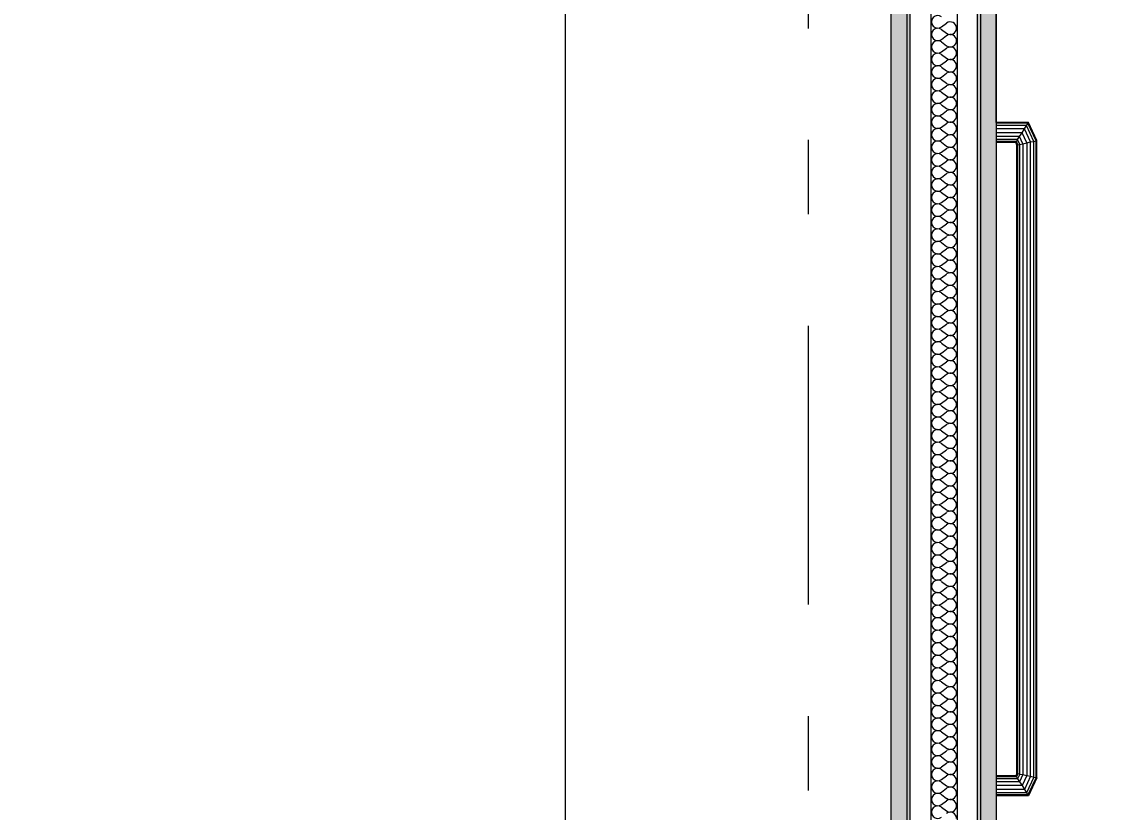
# Model space of a CAD drawing. Header units: millimetres. Extents: x -48147 to 1417267, y -496296 to 18123.
# Drawn here: x 1379785 to 1380822, y -478438 to -477688 of the extents above; entities that cross this region are included whole.
import ezdxf
from ezdxf.enums import TextEntityAlignment as Align

# ---------------------------------------------------------------- set-up
doc = ezdxf.new("R2010")
doc.units = ezdxf.units.MM
doc.header["$MEASUREMENT"] = 0
doc.linetypes.add('Double Dashed', pattern=[546.805537, 264.583325, -105.833328, 70.555556, -105.833328])
doc.linetypes.add('Wipeout_Contour', pattern=[1000, 0, -1000])
for name, color, linetype in [('New_A-15-MG_Structural_Grid_Phase_2', 7, 'Continuous'), ('New_A-25-M_Wall_Int', 7, 'Continuous'), ('New_A-95-D_1_20', 7, 'Continuous'), ('New_ArchiCAD Doors', 7, 'Continuous')]:
    doc.layers.add(name, color=color, linetype=linetype)
doc.layers.add('New_A-15-MG_Structural_Grid_Phase_2_Pen_No__222', color=7, linetype='Continuous', lineweight=13, true_color=0x65af33)
doc.layers.add('New_A-25-M_Wall_Int_Pen_No__107', color=7, linetype='Continuous', lineweight=15, true_color=0xa6a6a6)
for name, color, linetype, lineweight in [('New_A-25-M_Wall_Int_Pen_No__1', 7, 'Continuous', 13), ('New_A-25-M_Wall_Int_Pen_No__87', 8, 'Continuous', 20), ('New_A-95-D_1_20_Pen_No__1', 7, 'Continuous', 13), ('New_ArchiCAD Doors_Pen_No__93', 8, 'Continuous', 13)]:
    doc.layers.add(name, color=color, linetype=linetype, lineweight=lineweight)
doc.styles.add('GENERATED_STYLE_1', font='')
doc.styles.add('GENERATED_STYLE_2', font='')
doc.styles.get('GENERATED_STYLE_1').set_extended_font_data('Arial')
doc.styles.get('GENERATED_STYLE_2').set_extended_font_data('Swis721 BT')
doc.dimstyles.new('GENERATED_STYLE__4', dxfattribs={"dimtxt": 125, "dimasz": 47.5, "dimexe": 0.18, "dimexo": 50, "dimgap": 0.09, "dimtad": 1, "dimdec": 0, "dimzin": 0, "dimdsep": 46, "dimtxsty": 'GENERATED_STYLE_1', "dimblk": 'ARROWHEAD_2', "dimblk1": 'ARROWHEAD_2', "dimblk2": 'ARROWHEAD_2', "dimcen": 0.09, "dimclrd": 7, "dimclre": 7, "dimclrt": 7, "dimadec": 0, "dimazin": 0, "dimtfac": 1, "dimtdec": 4, "dimtmove": 0, "dimatfit": 3, "dimfxl": 1, "dimtolj": 1, "dimtzin": 0, "dimarcsym": 0})

# ---------------------------------------------------------------- blocks, each defined once
blk = doc.blocks.new('Section Elem_383_2', base_point=(1376122.5, -491272.8))
at = {"color": 254, "linetype": 'Wipeout_Contour', "lineweight": 0, "ltscale": 5824102.288806768}
blk.add_wipeout([(1380301.1, -476147.8), (1370604.6, -476147.8), (1370604.6, -479122.8), (1380301.1, -479122.8)], dxfattribs=at).dxf.layer = 'New_A-25-M_Wall_Int'
blk = doc.blocks.new('Section Elem_398_2', base_point=(1376122.5, -491272.8))
at = {"color": 254, "linetype": 'Wipeout_Contour', "lineweight": 0, "ltscale": 5843006.77766928}
blk.add_wipeout([(1380610.4, -476147.8), (1380301.1, -476147.8), (1380301.1, -479122.8), (1380610.4, -479122.8)], dxfattribs=at).dxf.layer = 'New_A-25-M_Wall_Int'
at = {"layer": 'New_A-25-M_Wall_Int_Pen_No__87', "linetype": 'Continuous'}
blk.add_line((1380301.1, -476147.8), (1380301.1, -479122.8), dxfattribs=at)
blk = doc.blocks.new('Section Elem_399_2', base_point=(1376122.5, -491272.8))
at = {"layer": 'New_A-25-M_Wall_Int_Pen_No__87', "linetype": 'Continuous'}
blk.add_line((1380710.4, -477783.8), (1380710.4, -476664.8), dxfattribs=at)
blk = doc.blocks.new('Section Elem_400_2', base_point=(1376122.5, -491272.8))
at = {"color": 254, "linetype": 'Wipeout_Contour', "lineweight": 0, "ltscale": 5845054.18034246}
blk.add_wipeout([(1380710.4, -478422.8), (1380741, -478422.8), (1380740.5, -478422), (1380710.4, -478422)], dxfattribs=at).dxf.layer = 'New_ArchiCAD Doors'
at = {"color": 254, "linetype": 'Wipeout_Contour', "lineweight": 0, "ltscale": 5845043.997539316}
blk.add_wipeout([(1380710.4, -478419.9), (1380739.2, -478419.9), (1380737.2, -478416.8), (1380710.4, -478416.8)], dxfattribs=at).dxf.layer = 'New_ArchiCAD Doors'
at = {"color": 254, "linetype": 'Wipeout_Contour', "lineweight": 0, "ltscale": 5845050.554614793}
blk.add_wipeout([(1380710.4, -478422), (1380740.5, -478422), (1380739.2, -478419.9), (1380710.4, -478419.9)], dxfattribs=at).dxf.layer = 'New_ArchiCAD Doors'
at = {"color": 254, "linetype": 'Wipeout_Contour', "lineweight": 0, "ltscale": 5845109.822037778}
blk.add_wipeout([(1380740.5, -478422), (1380748.3, -478405.5), (1380746.1, -478405), (1380739.2, -478419.9)], dxfattribs=at).dxf.layer = 'New_ArchiCAD Doors'
at = {"color": 254, "linetype": 'Wipeout_Contour', "lineweight": 0, "ltscale": 5845115.451875661}
blk.add_wipeout([(1380741, -478422.8), (1380749, -478405.6), (1380748.3, -478405.5), (1380740.5, -478422)], dxfattribs=at).dxf.layer = 'New_ArchiCAD Doors'
at = {"color": 254, "linetype": 'Wipeout_Contour', "lineweight": 0, "ltscale": 5845035.508877593}
blk.add_wipeout([(1380710.4, -478416.8), (1380737.2, -478416.8), (1380734.9, -478413.1), (1380710.4, -478413.1)], dxfattribs=at).dxf.layer = 'New_ArchiCAD Doors'
at = {"color": 254, "linetype": 'Wipeout_Contour', "lineweight": 0, "ltscale": 5845099.64966078}
blk.add_wipeout([(1380739.2, -478419.9), (1380746.1, -478405), (1380743, -478404.3), (1380737.2, -478416.8)], dxfattribs=at).dxf.layer = 'New_ArchiCAD Doors'
at = {"layer": 'New_ArchiCAD Doors_Pen_No__93', "linetype": 'Continuous'}
for p, q in [((1380740.5, -478422), (1380710.4, -478422)), ((1380741, -478422.8), (1380710.4, -478422.8)), ((1380740.5, -478422), (1380741, -478422.8))]:
    blk.add_line(p, q, dxfattribs=at)
at = {"color": 254, "linetype": 'Wipeout_Contour', "lineweight": 0, "ltscale": 5845086.488831727}
blk.add_wipeout([(1380737.2, -478416.8), (1380743, -478404.3), (1380739.4, -478403.5), (1380734.9, -478413.1)], dxfattribs=at).dxf.layer = 'New_ArchiCAD Doors'
at = {"layer": 'New_ArchiCAD Doors_Pen_No__93', "linetype": 'Continuous'}
for q in [(1380710.4, -478419.9), (1380740.5, -478422)]:
    blk.add_line((1380739.2, -478419.9), q, dxfattribs=at)
at = {"color": 254, "linetype": 'Wipeout_Contour', "lineweight": 0, "ltscale": 5844718.203062331}
blk.add_wipeout([(1380746.1, -478405), (1380748.3, -478405.5), (1380748.3, -477801.2), (1380746.1, -477801.7)], dxfattribs=at).dxf.layer = 'New_ArchiCAD Doors'
at = {"color": 254, "linetype": 'Wipeout_Contour', "lineweight": 0, "ltscale": 5845012.117858147}
blk.add_wipeout([(1380710.4, -478406.7), (1380730.7, -478406.7), (1380729.5, -478404.7), (1380710.4, -478404.7)], dxfattribs=at).dxf.layer = 'New_ArchiCAD Doors'
at = {"color": 254, "linetype": 'Wipeout_Contour', "lineweight": 0, "ltscale": 5844723.695810393}
blk.add_wipeout([(1380749, -478405.6), (1380749, -477801), (1380748.3, -477801.2), (1380748.3, -478405.5)], dxfattribs=at).dxf.layer = 'New_ArchiCAD Doors'
at = {"color": 254, "linetype": 'Wipeout_Contour', "lineweight": 0, "ltscale": 5845050.305662552}
blk.add_wipeout([(1380730.7, -478406.7), (1380732.9, -478402.1), (1380730.9, -478401.6), (1380729.5, -478404.7)], dxfattribs=at).dxf.layer = 'New_ArchiCAD Doors'
at = {"color": 254, "linetype": 'Wipeout_Contour', "lineweight": 0, "ltscale": 5845072.346436669}
blk.add_wipeout([(1380734.9, -478413.1), (1380739.4, -478403.5), (1380735.7, -478402.7), (1380732.6, -478409.5)], dxfattribs=at).dxf.layer = 'New_ArchiCAD Doors'
at = {"color": 254, "linetype": 'Wipeout_Contour', "lineweight": 0, "ltscale": 5845008.514551919}
blk.add_wipeout([(1380710.4, -478404.7), (1380729.5, -478404.7), (1380728.9, -478403.8), (1380710.4, -478403.8)], dxfattribs=at).dxf.layer = 'New_ArchiCAD Doors'
at = {"color": 254, "linetype": 'Wipeout_Contour', "lineweight": 0, "ltscale": 5845044.755321644}
blk.add_wipeout([(1380728.9, -478403.8), (1380729.5, -478404.7), (1380730.9, -478401.6), (1380730, -478401.4)], dxfattribs=at).dxf.layer = 'New_ArchiCAD Doors'
at = {"color": 254, "linetype": 'Wipeout_Contour', "lineweight": 0, "ltscale": 5844655.003450796}
blk.add_wipeout([(1380730.9, -478401.6), (1380730.9, -477805), (1380730, -477805.2), (1380730, -478401.4)], dxfattribs=at).dxf.layer = 'New_ArchiCAD Doors'
at = {"color": 254, "linetype": 'Wipeout_Contour', "lineweight": 0, "ltscale": 5845026.379873193}
blk.add_wipeout([(1380710.4, -478413.1), (1380734.9, -478413.1), (1380732.6, -478409.5), (1380710.4, -478409.5)], dxfattribs=at).dxf.layer = 'New_ArchiCAD Doors'
at = {"layer": 'New_ArchiCAD Doors_Pen_No__93', "linetype": 'Continuous'}
for q in [(1380710.4, -478416.8), (1380739.2, -478419.9)]:
    blk.add_line((1380737.2, -478416.8), q, dxfattribs=at)
at = {"color": 254, "linetype": 'Wipeout_Contour', "lineweight": 0, "ltscale": 5845018.222212931}
blk.add_wipeout([(1380710.4, -478409.5), (1380732.6, -478409.5), (1380730.7, -478406.7), (1380710.4, -478406.7)], dxfattribs=at).dxf.layer = 'New_ArchiCAD Doors'
at = {"color": 254, "linetype": 'Wipeout_Contour', "lineweight": 0, "ltscale": 5844660.374920475}
blk.add_wipeout([(1380732.9, -478402.1), (1380732.9, -477804.6), (1380730.9, -477805), (1380730.9, -478401.6)], dxfattribs=at).dxf.layer = 'New_ArchiCAD Doors'
at = {"color": 254, "linetype": 'Wipeout_Contour', "lineweight": 0, "ltscale": 5844260.73058915}
blk.add_wipeout([(1380728.9, -477802.8), (1380730, -477805.2), (1380730.9, -477805), (1380729.5, -477802)], dxfattribs=at).dxf.layer = 'New_ArchiCAD Doors'
at = {"color": 254, "linetype": 'Wipeout_Contour', "lineweight": 0, "ltscale": 5845059.731430252}
blk.add_wipeout([(1380732.6, -478409.5), (1380735.7, -478402.7), (1380732.9, -478402.1), (1380730.7, -478406.7)], dxfattribs=at).dxf.layer = 'New_ArchiCAD Doors'
at = {"layer": 'New_ArchiCAD Doors_Pen_No__93', "linetype": 'Continuous'}
for p, q in [((1380732.6, -478409.5), (1380710.4, -478409.5)), ((1380734.9, -478413.1), (1380710.4, -478413.1)), ((1380732.6, -478409.5), (1380734.9, -478413.1)), ((1380734.9, -478413.1), (1380737.2, -478416.8))]:
    blk.add_line(p, q, dxfattribs=at)
at = {"color": 254, "linetype": 'Wipeout_Contour', "lineweight": 0, "ltscale": 5844220.770478221}
blk.add_wipeout([(1380710.4, -477802.8), (1380728.9, -477802.8), (1380729.5, -477802), (1380710.4, -477802)], dxfattribs=at).dxf.layer = 'New_ArchiCAD Doors'
at = {"color": 254, "linetype": 'Wipeout_Contour', "lineweight": 0, "ltscale": 5844220.654212737}
blk.add_wipeout([(1380710.4, -477802), (1380729.5, -477802), (1380730.7, -477800), (1380710.4, -477800)], dxfattribs=at).dxf.layer = 'New_ArchiCAD Doors'
at = {"color": 254, "linetype": 'Wipeout_Contour', "lineweight": 0, "ltscale": 5844669.52641438}
blk.add_wipeout([(1380735.7, -478402.7), (1380735.7, -477804), (1380732.9, -477804.6), (1380732.9, -478402.1)], dxfattribs=at).dxf.layer = 'New_ArchiCAD Doors'
at = {"layer": 'New_ArchiCAD Doors_Pen_No__93', "linetype": 'Continuous'}
for p, q in [((1380728.9, -478403.8), (1380710.4, -478403.8)), ((1380729.5, -478404.7), (1380710.4, -478404.7)), ((1380730, -478401.4), (1380728.9, -478403.8)), ((1380728.9, -478403.8), (1380729.5, -478404.7))]:
    blk.add_line(p, q, dxfattribs=at)
at = {"color": 254, "linetype": 'Wipeout_Contour', "lineweight": 0, "ltscale": 5844264.074722935}
blk.add_wipeout([(1380730.9, -477805), (1380732.9, -477804.6), (1380730.7, -477800), (1380729.5, -477802)], dxfattribs=at).dxf.layer = 'New_ArchiCAD Doors'
at = {"color": 254, "linetype": 'Wipeout_Contour', "lineweight": 0, "ltscale": 5844695.51680897}
blk.add_wipeout([(1380743, -478404.3), (1380743, -477802.3), (1380739.4, -477803.2), (1380739.4, -478403.5)], dxfattribs=at).dxf.layer = 'New_ArchiCAD Doors'
at = {"color": 254, "linetype": 'Wipeout_Contour', "lineweight": 0, "ltscale": 5844681.777084898}
blk.add_wipeout([(1380739.4, -478403.5), (1380739.4, -477803.2), (1380735.7, -477804), (1380735.7, -478402.7)], dxfattribs=at).dxf.layer = 'New_ArchiCAD Doors'
at = {"layer": 'New_ArchiCAD Doors_Pen_No__93', "linetype": 'Continuous'}
for p, q in [((1380730.7, -478406.7), (1380710.4, -478406.7)), ((1380730.9, -478401.6), (1380729.5, -478404.7)), ((1380729.5, -478404.7), (1380730.7, -478406.7)), ((1380730, -478401.4), (1380730.9, -478401.6)), ((1380732.9, -478402.1), (1380730.7, -478406.7)), ((1380730.7, -478406.7), (1380732.6, -478409.5)), ((1380730.9, -478401.6), (1380732.9, -478402.1)), ((1380735.7, -478402.7), (1380732.6, -478409.5)), ((1380732.9, -478402.1), (1380735.7, -478402.7))]:
    blk.add_line(p, q, dxfattribs=at)
at = {"color": 254, "linetype": 'Wipeout_Contour', "lineweight": 0, "ltscale": 5844269.625427573}
blk.add_wipeout([(1380735.7, -477804), (1380732.6, -477797.1), (1380730.7, -477800), (1380732.9, -477804.6)], dxfattribs=at).dxf.layer = 'New_ArchiCAD Doors'
at = {"color": 254, "linetype": 'Wipeout_Contour', "lineweight": 0, "ltscale": 5844708.30791192}
blk.add_wipeout([(1380746.1, -477801.7), (1380743, -477802.3), (1380743, -478404.3), (1380746.1, -478405)], dxfattribs=at).dxf.layer = 'New_ArchiCAD Doors'
at = {"layer": 'New_ArchiCAD Doors_Pen_No__93', "linetype": 'Continuous'}
for p, q in [((1380739.4, -478403.5), (1380734.9, -478413.1)), ((1380735.7, -478402.7), (1380739.4, -478403.5)), ((1380743, -478404.3), (1380737.2, -478416.8)), ((1380746.1, -478405), (1380739.2, -478419.9)), ((1380739.4, -478403.5), (1380743, -478404.3)), ((1380748.3, -478405.5), (1380740.5, -478422)), ((1380749, -478405.6), (1380741, -478422.8)), ((1380743, -478404.3), (1380746.1, -478405)), ((1380746.1, -478405), (1380748.3, -478405.5)), ((1380748.3, -478405.5), (1380749, -478405.6))]:
    blk.add_line(p, q, dxfattribs=at)
at = {"color": 254, "linetype": 'Wipeout_Contour', "lineweight": 0, "ltscale": 5844277.04095146}
blk.add_wipeout([(1380739.4, -477803.2), (1380734.9, -477793.5), (1380732.6, -477797.1), (1380735.7, -477804)], dxfattribs=at).dxf.layer = 'New_ArchiCAD Doors'
at = {"color": 254, "linetype": 'Wipeout_Contour', "lineweight": 0, "ltscale": 5844285.336086499}
blk.add_wipeout([(1380743, -477802.3), (1380737.2, -477789.8), (1380734.9, -477793.5), (1380739.4, -477803.2)], dxfattribs=at).dxf.layer = 'New_ArchiCAD Doors'
at = {"layer": 'New_ArchiCAD Doors_Pen_No__93', "linetype": 'Continuous'}
blk.add_line((1380730, -478401.4), (1380730, -477805.2), dxfattribs=at)
at = {"color": 254, "linetype": 'Wipeout_Contour', "lineweight": 0, "ltscale": 5844293.049627304}
blk.add_wipeout([(1380746.1, -477801.7), (1380739.2, -477786.7), (1380737.2, -477789.8), (1380743, -477802.3)], dxfattribs=at).dxf.layer = 'New_ArchiCAD Doors'
at = {"color": 254, "linetype": 'Wipeout_Contour', "lineweight": 0, "ltscale": 5844219.046897916}
blk.add_wipeout([(1380710.4, -477786.7), (1380739.2, -477786.7), (1380740.5, -477784.6), (1380710.4, -477784.6)], dxfattribs=at).dxf.layer = 'New_ArchiCAD Doors'
at = {"color": 254, "linetype": 'Wipeout_Contour', "lineweight": 0, "ltscale": 5844220.421435126}
blk.add_wipeout([(1380710.4, -477800), (1380730.7, -477800), (1380732.6, -477797.1), (1380710.4, -477797.1)], dxfattribs=at).dxf.layer = 'New_ArchiCAD Doors'
at = {"layer": 'New_ArchiCAD Doors_Pen_No__93', "linetype": 'Continuous'}
for p, q in [((1380728.9, -477802.8), (1380710.4, -477802.8)), ((1380730, -477805.2), (1380728.9, -477802.8)), ((1380730, -477805.2), (1380730.9, -477805)), ((1380730.9, -477805), (1380732.9, -477804.6)), ((1380730.9, -478401.6), (1380730.9, -477805)), ((1380732.9, -478402.1), (1380732.9, -477804.6))]:
    blk.add_line(p, q, dxfattribs=at)
at = {"color": 254, "linetype": 'Wipeout_Contour', "lineweight": 0, "ltscale": 5844220.09594655}
blk.add_wipeout([(1380710.4, -477797.1), (1380732.6, -477797.1), (1380734.9, -477793.5), (1380710.4, -477793.5)], dxfattribs=at).dxf.layer = 'New_ArchiCAD Doors'
at = {"layer": 'New_ArchiCAD Doors_Pen_No__93', "linetype": 'Continuous'}
for p, q in [((1380730.7, -477800), (1380710.4, -477800)), ((1380729.5, -477802), (1380710.4, -477802)), ((1380728.9, -477802.8), (1380729.5, -477802)), ((1380729.5, -477802), (1380730.7, -477800)), ((1380730.9, -477805), (1380729.5, -477802)), ((1380732.9, -477804.6), (1380730.7, -477800))]:
    blk.add_line(p, q, dxfattribs=at)
at = {"color": 254, "linetype": 'Wipeout_Contour', "lineweight": 0, "ltscale": 5844219.341960249}
blk.add_wipeout([(1380710.4, -477789.8), (1380737.2, -477789.8), (1380739.2, -477786.7), (1380710.4, -477786.7)], dxfattribs=at).dxf.layer = 'New_ArchiCAD Doors'
at = {"color": 254, "linetype": 'Wipeout_Contour', "lineweight": 0, "ltscale": 5844298.998836556}
blk.add_wipeout([(1380746.1, -477801.7), (1380748.3, -477801.2), (1380740.5, -477784.6), (1380739.2, -477786.7)], dxfattribs=at).dxf.layer = 'New_ArchiCAD Doors'
at = {"color": 254, "linetype": 'Wipeout_Contour', "lineweight": 0, "ltscale": 5844218.869212173}
blk.add_wipeout([(1380710.4, -477784.6), (1380740.5, -477784.6), (1380741, -477783.8), (1380710.4, -477783.8)], dxfattribs=at).dxf.layer = 'New_ArchiCAD Doors'
at = {"color": 254, "linetype": 'Wipeout_Contour', "lineweight": 0, "ltscale": 5844219.710711958}
blk.add_wipeout([(1380710.4, -477793.5), (1380734.9, -477793.5), (1380737.2, -477789.8), (1380710.4, -477789.8)], dxfattribs=at).dxf.layer = 'New_ArchiCAD Doors'
at = {"layer": 'New_ArchiCAD Doors_Pen_No__93', "linetype": 'Continuous'}
for p, q in [((1380734.9, -477793.5), (1380710.4, -477793.5)), ((1380732.6, -477797.1), (1380734.9, -477793.5)), ((1380732.6, -477797.1), (1380710.4, -477797.1)), ((1380730.7, -477800), (1380732.6, -477797.1))]:
    blk.add_line(p, q, dxfattribs=at)
at = {"color": 254, "linetype": 'Wipeout_Contour', "lineweight": 0, "ltscale": 5844302.265726386}
blk.add_wipeout([(1380749, -477801), (1380741, -477783.8), (1380740.5, -477784.6), (1380748.3, -477801.2)], dxfattribs=at).dxf.layer = 'New_ArchiCAD Doors'
at = {"layer": 'New_ArchiCAD Doors_Pen_No__93', "linetype": 'Continuous'}
for p, q in [((1380741, -477783.8), (1380710.4, -477783.8)), ((1380740.5, -477784.6), (1380710.4, -477784.6)), ((1380739.2, -477786.7), (1380740.5, -477784.6)), ((1380740.5, -477784.6), (1380741, -477783.8)), ((1380748.3, -477801.2), (1380740.5, -477784.6)), ((1380749, -477801), (1380741, -477783.8)), ((1380739.2, -477786.7), (1380710.4, -477786.7)), ((1380737.2, -477789.8), (1380710.4, -477789.8)), ((1380734.9, -477793.5), (1380737.2, -477789.8)), ((1380739.4, -477803.2), (1380734.9, -477793.5)), ((1380737.2, -477789.8), (1380739.2, -477786.7)), ((1380743, -477802.3), (1380737.2, -477789.8)), ((1380746.1, -477801.7), (1380739.2, -477786.7)), ((1380735.7, -477804), (1380732.6, -477797.1)), ((1380732.9, -477804.6), (1380735.7, -477804)), ((1380735.7, -477804), (1380739.4, -477803.2)), ((1380735.7, -477804), (1380735.7, -478402.7)), ((1380739.4, -477803.2), (1380743, -477802.3)), ((1380739.4, -477803.2), (1380739.4, -478403.5)), ((1380743, -477802.3), (1380746.1, -477801.7)), ((1380743, -478404.3), (1380743, -477802.3)), ((1380746.1, -477801.7), (1380748.3, -477801.2)), ((1380746.1, -478405), (1380746.1, -477801.7)), ((1380748.3, -477801.2), (1380749, -477801)), ((1380748.3, -478405.5), (1380748.3, -477801.2)), ((1380749, -478405.6), (1380749, -477801))]:
    blk.add_line(p, q, dxfattribs=at)
blk = doc.blocks.new('*X432', base_point=(1376122.5, -491272.8))
at = {"layer": 'New_A-25-M_Wall_Int_Pen_No__107', "linetype": 'Continuous'}
for p, q in [((1380658.5, -477693.1), (1380663.3, -477689.5)), ((1380658.5, -477695.4), (1380663.3, -477699)), ((1380658.5, -477705), (1380663.3, -477701.4)), ((1380658.5, -477707.3), (1380663.3, -477710.9)), ((1380658.5, -477716.9), (1380663.3, -477713.3)), ((1380658.5, -477719.3), (1380663.3, -477722.8)), ((1380658.5, -477728.8), (1380663.3, -477725.2)), ((1380658.5, -477731.2), (1380663.3, -477734.7)), ((1380658.5, -477740.7), (1380663.3, -477737.1)), ((1380658.5, -477743.1), (1380663.3, -477746.6)), ((1380658.5, -477752.6), (1380663.3, -477749)), ((1380658.5, -477755), (1380663.3, -477758.5)), ((1380658.5, -477764.5), (1380663.3, -477760.9)), ((1380658.5, -477766.9), (1380663.3, -477770.4)), ((1380658.5, -477776.4), (1380663.3, -477772.8)), ((1380658.5, -477778.8), (1380663.3, -477782.3)), ((1380658.5, -477788.3), (1380663.3, -477784.7)), ((1380658.5, -477790.7), (1380663.3, -477794.3)), ((1380658.5, -477800.2), (1380663.3, -477796.6)), ((1380658.5, -477802.6), (1380663.3, -477806.2)), ((1380658.5, -477812.1), (1380663.3, -477808.5)), ((1380658.5, -477814.5), (1380663.3, -477818.1)), ((1380658.5, -477824), (1380663.3, -477820.4)), ((1380658.5, -477826.4), (1380663.3, -477830)), ((1380658.5, -477835.9), (1380663.3, -477832.3)), ((1380658.5, -477838.3), (1380663.3, -477841.9)), ((1380658.5, -477847.8), (1380663.3, -477844.3)), ((1380658.5, -477850.2), (1380663.3, -477853.8)), ((1380658.5, -477859.7), (1380663.3, -477856.2)), ((1380658.5, -477862.1), (1380663.3, -477865.7)), ((1380658.5, -477871.6), (1380663.3, -477868.1)), ((1380658.5, -477874), (1380663.3, -477877.6)), ((1380658.5, -477883.5), (1380663.3, -477880)), ((1380658.5, -477885.9), (1380663.3, -477889.5)), ((1380658.5, -477895.4), (1380663.3, -477891.9)), ((1380658.5, -477897.8), (1380663.3, -477901.4)), ((1380658.5, -477907.3), (1380663.3, -477903.8)), ((1380658.5, -477909.7), (1380663.3, -477913.3)), ((1380658.5, -477919.3), (1380663.3, -477915.7)), ((1380658.5, -477921.6), (1380663.3, -477925.2)), ((1380658.5, -477931.2), (1380663.3, -477927.6)), ((1380658.5, -477933.5), (1380663.3, -477937.1)), ((1380658.5, -477943.1), (1380663.3, -477939.5)), ((1380658.5, -477945.4), (1380663.3, -477949)), ((1380658.5, -477955), (1380663.3, -477951.4)), ((1380658.5, -477957.3), (1380663.3, -477960.9)), ((1380658.5, -477966.9), (1380663.3, -477963.3)), ((1380658.5, -477969.3), (1380663.3, -477972.8)), ((1380658.5, -477978.8), (1380663.3, -477975.2)), ((1380658.5, -477981.2), (1380663.3, -477984.7)), ((1380658.5, -477990.7), (1380663.3, -477987.1)), ((1380658.5, -477993.1), (1380663.3, -477996.6)), ((1380658.5, -478002.6), (1380663.3, -477999)), ((1380658.5, -478005), (1380663.3, -478008.5)), ((1380658.5, -478014.5), (1380663.3, -478010.9)), ((1380658.5, -478016.9), (1380663.3, -478020.4)), ((1380658.5, -478026.4), (1380663.3, -478022.8)), ((1380658.5, -478028.8), (1380663.3, -478032.3)), ((1380658.5, -478038.3), (1380663.3, -478034.7)), ((1380658.5, -478040.7), (1380663.3, -478044.3)), ((1380658.5, -478050.2), (1380663.3, -478046.6)), ((1380658.5, -478052.6), (1380663.3, -478056.2)), ((1380658.5, -478062.1), (1380663.3, -478058.5)), ((1380658.5, -478064.5), (1380663.3, -478068.1)), ((1380658.5, -478074), (1380663.3, -478070.4)), ((1380658.5, -478076.4), (1380663.3, -478080)), ((1380658.5, -478085.9), (1380663.3, -478082.3)), ((1380658.5, -478088.3), (1380663.3, -478091.9)), ((1380658.5, -478097.8), (1380663.3, -478094.3)), ((1380658.5, -478100.2), (1380663.3, -478103.8)), ((1380658.5, -478109.7), (1380663.3, -478106.2)), ((1380658.5, -478112.1), (1380663.3, -478115.7)), ((1380658.5, -478121.6), (1380663.3, -478118.1)), ((1380658.5, -478124), (1380663.3, -478127.6)), ((1380658.5, -478133.5), (1380663.3, -478130)), ((1380658.5, -478135.9), (1380663.3, -478139.5)), ((1380658.5, -478145.4), (1380663.3, -478141.9)), ((1380658.5, -478147.8), (1380663.3, -478151.4)), ((1380658.5, -478157.3), (1380663.3, -478153.8)), ((1380658.5, -478159.7), (1380663.3, -478163.3)), ((1380658.5, -478169.3), (1380663.3, -478165.7)), ((1380658.5, -478171.6), (1380663.3, -478175.2)), ((1380658.5, -478181.2), (1380663.3, -478177.6)), ((1380658.5, -478183.5), (1380663.3, -478187.1)), ((1380658.5, -478193.1), (1380663.3, -478189.5)), ((1380658.5, -478195.4), (1380663.3, -478199)), ((1380658.5, -478205), (1380663.3, -478201.4)), ((1380658.5, -478207.3), (1380663.3, -478210.9)), ((1380658.5, -478216.9), (1380663.3, -478213.3)), ((1380658.5, -478219.3), (1380663.3, -478222.8)), ((1380658.5, -478228.8), (1380663.3, -478225.2)), ((1380658.5, -478231.2), (1380663.3, -478234.7)), ((1380658.5, -478240.7), (1380663.3, -478237.1)), ((1380658.5, -478243.1), (1380663.3, -478246.6)), ((1380658.5, -478252.6), (1380663.3, -478249)), ((1380658.5, -478255), (1380663.3, -478258.5)), ((1380658.5, -478264.5), (1380663.3, -478260.9)), ((1380658.5, -478266.9), (1380663.3, -478270.4)), ((1380658.5, -478276.4), (1380663.3, -478272.8)), ((1380658.5, -478278.8), (1380663.3, -478282.3)), ((1380658.5, -478288.3), (1380663.3, -478284.7)), ((1380658.5, -478290.7), (1380663.3, -478294.3)), ((1380658.5, -478300.2), (1380663.3, -478296.6)), ((1380658.5, -478302.6), (1380663.3, -478306.2)), ((1380658.5, -478312.1), (1380663.3, -478308.5)), ((1380658.5, -478314.5), (1380663.3, -478318.1)), ((1380658.5, -478324), (1380663.3, -478320.4)), ((1380658.5, -478326.4), (1380663.3, -478330)), ((1380658.5, -478335.9), (1380663.3, -478332.3)), ((1380658.5, -478338.3), (1380663.3, -478341.9)), ((1380658.5, -478347.8), (1380663.3, -478344.3)), ((1380658.5, -478350.2), (1380663.3, -478353.8)), ((1380658.5, -478359.7), (1380663.3, -478356.2)), ((1380658.5, -478362.1), (1380663.3, -478365.7)), ((1380658.5, -478371.6), (1380663.3, -478368.1)), ((1380658.5, -478374), (1380663.3, -478377.6)), ((1380658.5, -478383.5), (1380663.3, -478380)), ((1380658.5, -478385.9), (1380663.3, -478389.5)), ((1380658.5, -478395.4), (1380663.3, -478391.9)), ((1380658.5, -478397.8), (1380663.3, -478401.4)), ((1380658.5, -478407.3), (1380663.3, -478403.8)), ((1380658.5, -478409.7), (1380663.3, -478413.3)), ((1380658.5, -478419.3), (1380663.3, -478415.7)), ((1380658.5, -478421.6), (1380663.3, -478425.2)), ((1380658.5, -478431.2), (1380663.3, -478427.6)), ((1380658.5, -478433.5), (1380663.3, -478437.1))]:
    blk.add_line(p, q, dxfattribs=at)
for centre, start, end in [((1380654.9, -477688.3), 53.1301, 306.8699), ((1380666.8, -477694.3), 0, 126.8699), ((1380654.9, -477700.2), 53.1301, 306.8699), ((1380666.8, -477694.3), 233.1301, 0), ((1380666.8, -477706.2), 0, 126.8699), ((1380654.9, -477712.1), 53.1301, 306.8699), ((1380666.8, -477706.2), 233.1301, 0), ((1380666.8, -477718.1), 0, 126.8699), ((1380654.9, -477724), 53.1301, 306.8699), ((1380666.8, -477718.1), 233.1301, 0), ((1380654.9, -477735.9), 53.1301, 306.8699), ((1380666.8, -477730), 0, 126.8699), ((1380666.8, -477730), 233.1301, 0), ((1380654.9, -477747.8), 53.1301, 306.8699), ((1380666.8, -477741.9), 0, 126.8699), ((1380666.8, -477741.9), 233.1301, 0), ((1380654.9, -477759.7), 53.1301, 306.8699), ((1380666.8, -477753.8), 0, 126.8699), ((1380666.8, -477753.8), 233.1301, 0), ((1380666.8, -477765.7), 0, 126.8699), ((1380654.9, -477771.6), 53.1301, 306.8699), ((1380666.8, -477765.7), 233.1301, 0), ((1380666.8, -477777.6), 0, 126.8699), ((1380654.9, -477783.5), 53.1301, 306.8699), ((1380666.8, -477777.6), 233.1301, 0), ((1380666.8, -477789.5), 0, 126.8699), ((1380654.9, -477795.4), 53.1301, 306.8699), ((1380666.8, -477789.5), 233.1301, 0), ((1380666.8, -477801.4), 0, 126.8699), ((1380654.9, -477807.3), 53.1301, 306.8699), ((1380666.8, -477801.4), 233.1301, 0), ((1380654.9, -477819.3), 53.1301, 306.8699), ((1380666.8, -477813.3), 0, 126.8699), ((1380666.8, -477813.3), 233.1301, 0), ((1380654.9, -477831.2), 53.1301, 306.8699), ((1380666.8, -477825.2), 0, 126.8699), ((1380666.8, -477825.2), 233.1301, 0), ((1380654.9, -477843.1), 53.1301, 306.8699), ((1380666.8, -477837.1), 0, 126.8699), ((1380666.8, -477837.1), 233.1301, 0), ((1380666.8, -477849), 0, 126.8699), ((1380654.9, -477855), 53.1301, 306.8699), ((1380666.8, -477849), 233.1301, 0), ((1380666.8, -477860.9), 0, 126.8699), ((1380654.9, -477866.9), 53.1301, 306.8699), ((1380666.8, -477860.9), 233.1301, 0), ((1380666.8, -477872.8), 0, 126.8699), ((1380654.9, -477878.8), 53.1301, 306.8699), ((1380666.8, -477872.8), 233.1301, 0), ((1380666.8, -477884.7), 0, 126.8699), ((1380654.9, -477890.7), 53.1301, 306.8699), ((1380666.8, -477884.7), 233.1301, 0), ((1380654.9, -477902.6), 53.1301, 306.8699), ((1380666.8, -477896.6), 0, 126.8699), ((1380666.8, -477896.6), 233.1301, 0), ((1380654.9, -477914.5), 53.1301, 306.8699), ((1380666.8, -477908.5), 0, 126.8699), ((1380666.8, -477908.5), 233.1301, 0), ((1380654.9, -477926.4), 53.1301, 306.8699), ((1380666.8, -477920.4), 0, 126.8699), ((1380666.8, -477920.4), 233.1301, 0), ((1380666.8, -477932.3), 0, 126.8699), ((1380654.9, -477938.3), 53.1301, 306.8699), ((1380666.8, -477932.3), 233.1301, 0), ((1380666.8, -477944.3), 0, 126.8699), ((1380654.9, -477950.2), 53.1301, 306.8699), ((1380666.8, -477944.3), 233.1301, 0), ((1380666.8, -477956.2), 0, 126.8699), ((1380654.9, -477962.1), 53.1301, 306.8699), ((1380666.8, -477956.2), 233.1301, 0), ((1380654.9, -477974), 53.1301, 306.8699), ((1380666.8, -477968.1), 0, 126.8699), ((1380666.8, -477968.1), 233.1301, 0), ((1380654.9, -477985.9), 53.1301, 306.8699), ((1380666.8, -477980), 0, 126.8699), ((1380666.8, -477980), 233.1301, 0), ((1380654.9, -477997.8), 53.1301, 306.8699), ((1380666.8, -477991.9), 0, 126.8699), ((1380666.8, -477991.9), 233.1301, 0), ((1380666.8, -478003.8), 0, 126.8699), ((1380654.9, -478009.7), 53.1301, 306.8699), ((1380666.8, -478003.8), 233.1301, 0), ((1380666.8, -478015.7), 0, 126.8699), ((1380654.9, -478021.6), 53.1301, 306.8699), ((1380666.8, -478015.7), 233.1301, 0), ((1380666.8, -478027.6), 0, 126.8699), ((1380654.9, -478033.5), 53.1301, 306.8699), ((1380666.8, -478027.6), 233.1301, 0), ((1380666.8, -478039.5), 0, 126.8699), ((1380654.9, -478045.4), 53.1301, 306.8699), ((1380666.8, -478039.5), 233.1301, 0), ((1380654.9, -478057.3), 53.1301, 306.8699), ((1380666.8, -478051.4), 0, 126.8699), ((1380666.8, -478051.4), 233.1301, 0), ((1380654.9, -478069.3), 53.1301, 306.8699), ((1380666.8, -478063.3), 0, 126.8699), ((1380666.8, -478063.3), 233.1301, 0), ((1380654.9, -478081.2), 53.1301, 306.8699), ((1380666.8, -478075.2), 0, 126.8699), ((1380666.8, -478075.2), 233.1301, 0), ((1380666.8, -478087.1), 0, 126.8699), ((1380654.9, -478093.1), 53.1301, 306.8699), ((1380666.8, -478087.1), 233.1301, 0), ((1380666.8, -478099), 0, 126.8699), ((1380654.9, -478105), 53.1301, 306.8699), ((1380666.8, -478099), 233.1301, 0), ((1380666.8, -478110.9), 0, 126.8699), ((1380654.9, -478116.9), 53.1301, 306.8699), ((1380666.8, -478110.9), 233.1301, 0), ((1380666.8, -478122.8), 0, 126.8699), ((1380654.9, -478128.8), 53.1301, 306.8699), ((1380666.8, -478122.8), 233.1301, 0), ((1380654.9, -478140.7), 53.1301, 306.8699), ((1380666.8, -478134.7), 0, 126.8699), ((1380666.8, -478134.7), 233.1301, 0), ((1380654.9, -478152.6), 53.1301, 306.8699), ((1380666.8, -478146.6), 0, 126.8699), ((1380666.8, -478146.6), 233.1301, 0), ((1380654.9, -478164.5), 53.1301, 306.8699), ((1380666.8, -478158.5), 0, 126.8699), ((1380666.8, -478158.5), 233.1301, 0), ((1380666.8, -478170.4), 0, 126.8699), ((1380654.9, -478176.4), 53.1301, 306.8699), ((1380666.8, -478170.4), 233.1301, 0), ((1380666.8, -478182.3), 0, 126.8699), ((1380654.9, -478188.3), 53.1301, 306.8699), ((1380666.8, -478182.3), 233.1301, 0), ((1380666.8, -478194.3), 0, 126.8699), ((1380654.9, -478200.2), 53.1301, 306.8699), ((1380666.8, -478194.3), 233.1301, 0), ((1380666.8, -478206.2), 0, 126.8699), ((1380654.9, -478212.1), 53.1301, 306.8699), ((1380666.8, -478206.2), 233.1301, 0), ((1380654.9, -478224), 53.1301, 306.8699), ((1380666.8, -478218.1), 0, 126.8699), ((1380666.8, -478218.1), 233.1301, 0), ((1380654.9, -478235.9), 53.1301, 306.8699), ((1380666.8, -478230), 0, 126.8699), ((1380666.8, -478230), 233.1301, 0), ((1380654.9, -478247.8), 53.1301, 306.8699), ((1380666.8, -478241.9), 0, 126.8699), ((1380666.8, -478241.9), 233.1301, 0), ((1380666.8, -478253.8), 0, 126.8699), ((1380654.9, -478259.7), 53.1301, 306.8699), ((1380666.8, -478253.8), 233.1301, 0), ((1380666.8, -478265.7), 0, 126.8699), ((1380654.9, -478271.6), 53.1301, 306.8699), ((1380666.8, -478265.7), 233.1301, 0), ((1380666.8, -478277.6), 0, 126.8699), ((1380654.9, -478283.5), 53.1301, 306.8699), ((1380666.8, -478277.6), 233.1301, 0), ((1380654.9, -478295.4), 53.1301, 306.8699), ((1380666.8, -478289.5), 0, 126.8699), ((1380666.8, -478289.5), 233.1301, 0), ((1380654.9, -478307.3), 53.1301, 306.8699), ((1380666.8, -478301.4), 0, 126.8699), ((1380666.8, -478301.4), 233.1301, 0), ((1380654.9, -478319.3), 53.1301, 306.8699), ((1380666.8, -478313.3), 0, 126.8699), ((1380666.8, -478313.3), 233.1301, 0), ((1380666.8, -478325.2), 0, 126.8699), ((1380654.9, -478331.2), 53.1301, 306.8699), ((1380666.8, -478325.2), 233.1301, 0), ((1380666.8, -478337.1), 0, 126.8699), ((1380654.9, -478343.1), 53.1301, 306.8699), ((1380666.8, -478337.1), 233.1301, 0), ((1380666.8, -478349), 0, 126.8699), ((1380654.9, -478355), 53.1301, 306.8699), ((1380666.8, -478349), 233.1301, 0), ((1380666.8, -478360.9), 0, 126.8699), ((1380654.9, -478366.9), 53.1301, 306.8699), ((1380666.8, -478360.9), 233.1301, 0), ((1380654.9, -478378.8), 53.1301, 306.8699), ((1380666.8, -478372.8), 0, 126.8699), ((1380666.8, -478372.8), 233.1301, 0), ((1380654.9, -478390.7), 53.1301, 306.8699), ((1380666.8, -478384.7), 0, 126.8699), ((1380666.8, -478384.7), 233.1301, 0), ((1380654.9, -478402.6), 53.1301, 306.8699), ((1380666.8, -478396.6), 0, 126.8699), ((1380666.8, -478396.6), 233.1301, 0), ((1380666.8, -478408.5), 0, 126.8699), ((1380654.9, -478414.5), 53.1301, 306.8699), ((1380666.8, -478408.5), 233.1301, 0), ((1380666.8, -478420.4), 0, 126.8699), ((1380654.9, -478426.4), 53.1301, 306.8699), ((1380666.8, -478420.4), 233.1301, 0), ((1380666.8, -478432.3), 0, 126.8699), ((1380654.9, -478438.3), 53.1301, 306.8699), ((1380666.8, -478432.3), 233.1301, 0), ((1380666.8, -478444.3), 0, 126.8699)]:
    blk.add_arc(centre, 5.95, start, end, dxfattribs=at)
blk = doc.blocks.new('Section Elem_401_2', base_point=(1376122.5, -491272.8))
at = {"layer": 'New_A-25-M_Wall_Int_Pen_No__107', "linetype": 'Continuous'}
blk.add_hatch(color=256, dxfattribs=at).paths.add_polyline_path([(1380625.4, -475339.3), (1380610.4, -475339.3), (1380610.4, -476122.8), (1380616.5, -476122.8), (1380616.5, -476147.8), (1380610.4, -476147.8), (1380610.4, -479122.8), (1380625.4, -479122.8)])
at = {"layer": 'New_A-25-M_Wall_Int_Pen_No__107', "linetype": 'Continuous', "lineweight": 0, "true_color": 0x535353}
blk.add_hatch(color=251, dxfattribs=at).paths.add_polyline_path([(1380628.4, -475339.3), (1380625.4, -475339.3), (1380625.4, -479122.8), (1380628.4, -479122.8)])
at = {"layer": 'New_A-25-M_Wall_Int_Pen_No__1', "linetype": 'Continuous'}
for p, q in [((1380710.4, -475339.3), (1380710.4, -479122.8)), ((1380610.4, -476147.8), (1380610.4, -479122.8))]:
    blk.add_line(p, q, dxfattribs=at)
at = {"color": 254, "linetype": 'Wipeout_Contour', "lineweight": 0, "ltscale": 5843170.35923831}
blk.add_wipeout([(1380648.4, -475339.3), (1380628.4, -475339.3), (1380628.4, -479122.8), (1380648.4, -479122.8)], dxfattribs=at).dxf.layer = 'New_A-25-M_Wall_Int'
at = {"layer": 'New_A-25-M_Wall_Int_Pen_No__1', "linetype": 'Continuous'}
for p, q in [((1380625.4, -475339.3), (1380625.4, -479122.8)), ((1380628.4, -475339.3), (1380628.4, -479122.8))]:
    blk.add_line(p, q, dxfattribs=at)
at = {"color": 254, "linetype": 'Wipeout_Contour', "lineweight": 0, "ltscale": 5843255.421004578}
blk.add_wipeout([(1380673.4, -475339.3), (1380648.4, -475339.3), (1380648.4, -479122.8), (1380673.4, -479122.8)], dxfattribs=at).dxf.layer = 'New_A-25-M_Wall_Int'
at = {"layer": 'New_A-25-M_Wall_Int_Pen_No__1', "linetype": 'Continuous'}
blk.add_line((1380648.4, -475339.3), (1380648.4, -479122.8), dxfattribs=at)
at = {"layer": 'New_A-25-M_Wall_Int'}
blk.add_blockref('*X432', (1376122.5, -491272.8), dxfattribs=at)
at = {"color": 254, "linetype": 'Wipeout_Contour', "lineweight": 0, "ltscale": 5843338.592632441}
blk.add_wipeout([(1380692.4, -475339.3), (1380673.4, -475339.3), (1380673.4, -479122.8), (1380692.4, -479122.8)], dxfattribs=at).dxf.layer = 'New_A-25-M_Wall_Int'
at = {"layer": 'New_A-25-M_Wall_Int_Pen_No__107', "linetype": 'Continuous', "lineweight": 0, "true_color": 0x535353}
blk.add_hatch(color=251, dxfattribs=at).paths.add_polyline_path([(1380695.4, -475339.3), (1380692.4, -475339.3), (1380692.4, -479122.8), (1380695.4, -479122.8)])
at = {"layer": 'New_A-25-M_Wall_Int_Pen_No__107', "linetype": 'Continuous'}
blk.add_hatch(color=256, dxfattribs=at).paths.add_polyline_path([(1380710.4, -475339.3), (1380695.4, -475339.3), (1380695.4, -479122.8), (1380710.4, -479122.8)])
at = {"layer": 'New_A-25-M_Wall_Int_Pen_No__1', "linetype": 'Continuous'}
for p, q in [((1380673.4, -475339.3), (1380673.4, -479122.8)), ((1380692.4, -475339.3), (1380692.4, -479122.8)), ((1380695.4, -475339.3), (1380695.4, -479122.8))]:
    blk.add_line(p, q, dxfattribs=at)
blk = doc.blocks.new('Standard grid marker[3]_2', base_point=(1380531.7, -469868.2))
at = {"layer": 'New_A-15-MG_Structural_Grid_Phase_2_Pen_No__222', "linetype": 'Double Dashed'}
blk.add_line((1380531.7, -470868.2), (1380531.7, -494272.8), dxfattribs=at)
at = {"layer": 'New_A-15-MG_Structural_Grid_Phase_2_Pen_No__222', "style": 'GENERATED_STYLE_2'}
for tag, p in [('AC_MarkerText_1_0', (1380531.7, -469597.6)), ('AC_MarkerText_1_1', (1380531.7, -495502.2))]:
    blk.add_attdef(tag, text='', height=175, rotation=360, dxfattribs=at).set_placement(p, align=Align.MIDDLE_CENTER)
blk = doc.blocks.new('*D838', base_point=(1376122.5, -491272.8))
at = {"layer": 'New_A-95-D_1_20_Pen_No__1', "linetype": 'Continuous'}
for p, q in [((1373776.5, -475522.8), (1373776.5, -475492.3)), ((1373807.8, -475540.9), (1373745.3, -475504.8)), ((1374068.6, -475522.8), (1373729.6, -475522.8)), ((1373776.5, -479122.8), (1373776.5, -475522.8)), ((1373745.3, -479104.8), (1373807.8, -479140.9)), ((1373823.4, -479122.8), (1373729.6, -479122.8))]:
    blk.add_line(p, q, dxfattribs=at)
at = {"layer": 'New_A-95-D_1_20_Pen_No__1', "insert": (1373751.5, -477537.3), "char_height": 125, "attachment_point": 7, "rotation": 90, "style": 'GENERATED_STYLE_1'}
blk.add_mtext('\\A1;{\\fArial|b0|i0|c0|p34;3,600}', dxfattribs=at)
blk = doc.blocks.new('ARROWHEAD_2')
at = {"color": 0, "linetype": 'Continuous', "lineweight": 0}
for p, q in [((-0.378, -0.655), (0.378, 0.655)), ((0, 0), (-1, 0))]:
    blk.add_line(p, q, dxfattribs=at)

msp = doc.modelspace()

# ---------------------------------------------------------------- block references
at = {"layer": 'New_A-25-M_Wall_Int'}
for name in ['Section Elem_399_2', 'Section Elem_383_2']:
    msp.add_blockref(name, (1376122.5, -491272.8), dxfattribs=at)

# ---------------------------------------------------------------- next in the draw order: block references
msp.add_blockref('Section Elem_398_2', (1376122.5, -491272.8), dxfattribs=at)
at = {"layer": 'New_ArchiCAD Doors'}
msp.add_blockref('Section Elem_400_2', (1376122.5, -491272.8), dxfattribs=at)

# ---------------------------------------------------------------- next in the draw order: block references
at = {"layer": 'New_A-25-M_Wall_Int'}
msp.add_blockref('Section Elem_401_2', (1376122.5, -491272.8), dxfattribs=at)

# ---------------------------------------------------------------- next in the draw order: block references
at = {"layer": 'New_A-15-MG_Structural_Grid_Phase_2', "color": 8, "linetype": 'Continuous', "lineweight": 15}
msp.add_blockref('Standard grid marker[3]_2', (1380531.7, -469868.2), dxfattribs=at)

# ---------------------------------------------------------------- next in the draw order: dimensions: what is measured, and where the dimension line sits
at = {"layer": 'New_A-95-D_1_20', "linetype": 'Continuous'}
dim = msp.add_linear_dim(base=(1373776.5, -475522.8), p1=(1384566.9, -479122.8), p2=(1374118.6, -475522.8), angle=90, dimstyle='GENERATED_STYLE__4', dxfattribs=at)
dim.commit()
dim.dimension.update_dxf_attribs({"geometry": '*D838', "text_midpoint": (1373689, -477300.2), "dimtype": 160, "text_rotation": 90})

doc.saveas('drawing.dxf')
